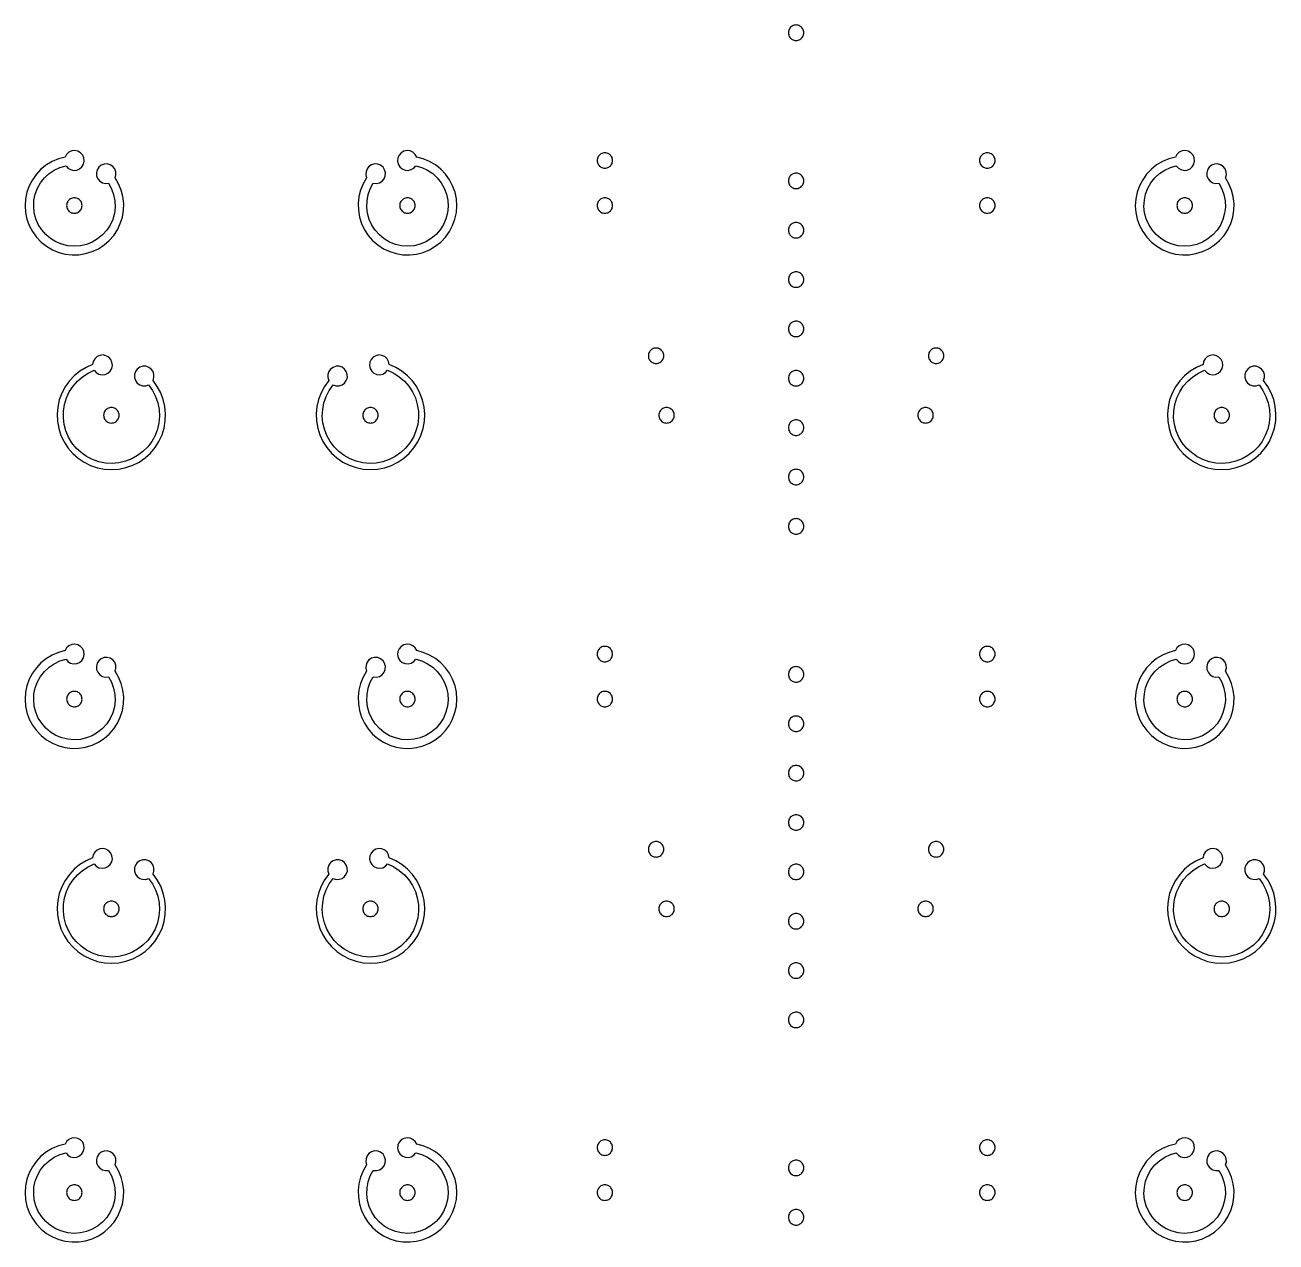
# Model space of a CAD drawing. Extents: x -100 to 100, y -100 to 100.
# Drawn here: x 41.02 to 53.16, y -25.39 to -13.58 of the extents above; entities that cross this region are included whole.
import ezdxf

# ---------------------------------------------------------------- set-up
doc = ezdxf.new("R2010")
doc.units = 0
doc.layers.add('L4', color=7, linetype='continuous')

# ---------------------------------------------------------------- blocks, each defined once
blk = doc.blocks.new('LDI_XFL94-0512-011_L4_B1')
at = {"layer": 'L4'}
for points in [[(41.416, -53.266), (41.435, -53.289), (41.461, -53.304), (41.49, -53.311), (41.52, -53.308), (41.548, -53.297), (41.571, -53.277), (41.586, -53.251), (41.593, -53.221), (41.59, -53.191), (41.578, -53.164), (41.557, -53.141), (41.531, -53.126), (41.502, -53.12), (41.472, -53.123), (41.444, -53.136), (41.422, -53.156), (41.407, -53.182), (41.343, -53.199), (41.282, -53.225), (41.225, -53.258), (41.173, -53.3), (41.128, -53.348), (41.089, -53.402), (41.058, -53.46), (41.036, -53.523), (41.022, -53.587), (41.018, -53.654), (41.023, -53.72), (41.036, -53.784), (41.059, -53.847), (41.09, -53.905), (41.129, -53.959), (41.174, -54.007), (41.226, -54.048), (41.284, -54.082), (41.345, -54.107), (41.409, -54.124), (41.475, -54.131), (41.541, -54.13), (41.606, -54.119), (41.67, -54.1), (41.73, -54.072), (41.785, -54.035), (41.835, -53.992), (41.879, -53.942), (41.915, -53.887), (41.943, -53.827), (41.963, -53.764), (41.974, -53.698), (41.976, -53.632), (41.968, -53.566), (41.952, -53.502), (41.927, -53.441), (41.893, -53.383), (41.901, -53.354), (41.9, -53.324), (41.889, -53.296), (41.87, -53.273), (41.845, -53.256), (41.816, -53.248), (41.786, -53.25), (41.758, -53.261), (41.734, -53.28), (41.718, -53.305), (41.711, -53.335), (41.713, -53.365), (41.724, -53.393), (41.743, -53.416), (41.769, -53.432), (41.798, -53.439), (41.828, -53.437), (41.857, -53.49), (41.878, -53.547), (41.89, -53.607), (41.892, -53.668), (41.885, -53.728), (41.869, -53.787), (41.844, -53.842), (41.811, -53.893), (41.77, -53.938), (41.723, -53.977), (41.67, -54.008), (41.614, -54.03), (41.555, -54.044), (41.494, -54.048), (41.433, -54.043), (41.374, -54.028), (41.318, -54.005), (41.266, -53.973), (41.22, -53.934), (41.18, -53.888), (41.147, -53.837), (41.123, -53.781), (41.108, -53.722), (41.102, -53.662), (41.105, -53.601), (41.118, -53.542), (41.139, -53.485), (41.169, -53.432), (41.207, -53.384), (41.252, -53.343), (41.302, -53.309), (41.357, -53.283), (41.416, -53.266)], [(44.399, -53.437), (44.43, -53.439), (44.459, -53.432), (44.484, -53.416), (44.504, -53.393), (44.515, -53.365), (44.517, -53.335), (44.509, -53.305), (44.493, -53.28), (44.47, -53.261), (44.442, -53.25), (44.412, -53.248), (44.382, -53.256), (44.357, -53.273), (44.338, -53.296), (44.328, -53.324), (44.326, -53.354), (44.334, -53.383), (44.301, -53.441), (44.276, -53.502), (44.259, -53.566), (44.252, -53.632), (44.254, -53.698), (44.265, -53.764), (44.284, -53.827), (44.313, -53.887), (44.349, -53.942), (44.392, -53.992), (44.442, -54.035), (44.498, -54.072), (44.558, -54.1), (44.621, -54.119), (44.687, -54.13), (44.753, -54.131), (44.819, -54.124), (44.883, -54.107), (44.944, -54.082), (45.001, -54.048), (45.053, -54.007), (45.099, -53.959), (45.138, -53.905), (45.169, -53.847), (45.191, -53.784), (45.205, -53.72), (45.21, -53.654), (45.205, -53.587), (45.192, -53.523), (45.169, -53.46), (45.138, -53.402), (45.1, -53.348), (45.054, -53.3), (45.003, -53.258), (44.945, -53.225), (44.884, -53.199), (44.82, -53.182), (44.805, -53.156), (44.783, -53.136), (44.756, -53.123), (44.726, -53.12), (44.696, -53.126), (44.67, -53.141), (44.65, -53.164), (44.638, -53.191), (44.635, -53.221), (44.641, -53.251), (44.657, -53.277), (44.679, -53.297), (44.707, -53.308), (44.737, -53.311), (44.766, -53.304), (44.792, -53.289), (44.812, -53.266), (44.87, -53.283), (44.925, -53.309), (44.976, -53.343), (45.02, -53.384), (45.058, -53.432), (45.088, -53.485), (45.11, -53.542), (45.122, -53.601), (45.126, -53.662), (45.12, -53.722), (45.104, -53.781), (45.08, -53.837), (45.048, -53.888), (45.008, -53.934), (44.961, -53.973), (44.909, -54.005), (44.853, -54.028), (44.794, -54.043), (44.734, -54.048), (44.673, -54.044), (44.614, -54.03), (44.557, -54.008), (44.505, -53.977), (44.458, -53.938), (44.417, -53.893), (44.384, -53.842), (44.359, -53.787), (44.343, -53.728), (44.336, -53.668), (44.338, -53.607), (44.35, -53.547), (44.37, -53.49), (44.399, -53.437)], [(46.647, -53.141), (46.637, -53.141), (46.627, -53.143), (46.618, -53.146), (46.609, -53.151), (46.601, -53.156), (46.594, -53.163), (46.587, -53.17), (46.582, -53.178), (46.577, -53.187), (46.574, -53.196), (46.572, -53.206), (46.572, -53.216), (46.572, -53.225), (46.574, -53.235), (46.577, -53.244), (46.582, -53.253), (46.587, -53.261), (46.594, -53.269), (46.601, -53.275), (46.609, -53.281), (46.618, -53.285), (46.627, -53.288), (46.637, -53.29), (46.647, -53.291), (46.656, -53.29), (46.666, -53.288), (46.675, -53.285), (46.684, -53.281), (46.692, -53.275), (46.7, -53.269), (46.706, -53.261), (46.712, -53.253), (46.716, -53.244), (46.719, -53.235), (46.721, -53.225), (46.722, -53.216), (46.721, -53.206), (46.719, -53.196), (46.716, -53.187), (46.712, -53.178), (46.706, -53.17), (46.7, -53.163), (46.692, -53.156), (46.684, -53.151), (46.675, -53.146), (46.666, -53.143), (46.656, -53.141), (46.647, -53.141)], [(50.359, -53.141), (50.349, -53.141), (50.34, -53.143), (50.331, -53.146), (50.322, -53.151), (50.314, -53.156), (50.306, -53.163), (50.3, -53.17), (50.294, -53.178), (50.29, -53.187), (50.287, -53.196), (50.285, -53.206), (50.284, -53.216), (50.285, -53.225), (50.287, -53.235), (50.29, -53.244), (50.294, -53.253), (50.3, -53.261), (50.306, -53.269), (50.314, -53.275), (50.322, -53.281), (50.331, -53.285), (50.34, -53.288), (50.349, -53.29), (50.359, -53.291), (50.369, -53.29), (50.379, -53.288), (50.388, -53.285), (50.397, -53.281), (50.405, -53.275), (50.412, -53.269), (50.419, -53.261), (50.424, -53.253), (50.429, -53.244), (50.432, -53.235), (50.434, -53.225), (50.434, -53.216), (50.434, -53.206), (50.432, -53.196), (50.429, -53.187), (50.424, -53.178), (50.419, -53.17), (50.412, -53.163), (50.405, -53.156), (50.397, -53.151), (50.388, -53.146), (50.379, -53.143), (50.369, -53.141), (50.359, -53.141)], [(52.194, -53.266), (52.214, -53.289), (52.239, -53.304), (52.269, -53.311), (52.299, -53.308), (52.327, -53.297), (52.349, -53.277), (52.365, -53.251), (52.371, -53.221), (52.368, -53.191), (52.356, -53.164), (52.336, -53.141), (52.31, -53.126), (52.28, -53.12), (52.25, -53.123), (52.223, -53.136), (52.2, -53.156), (52.186, -53.182), (52.122, -53.199), (52.06, -53.225), (52.003, -53.258), (51.952, -53.3), (51.906, -53.348), (51.868, -53.402), (51.837, -53.46), (51.814, -53.523), (51.801, -53.587), (51.796, -53.654), (51.801, -53.72), (51.815, -53.784), (51.837, -53.847), (51.868, -53.905), (51.907, -53.959), (51.953, -54.007), (52.005, -54.048), (52.062, -54.082), (52.123, -54.107), (52.187, -54.124), (52.253, -54.131), (52.319, -54.13), (52.385, -54.119), (52.448, -54.1), (52.508, -54.072), (52.564, -54.035), (52.614, -53.992), (52.657, -53.942), (52.693, -53.887), (52.722, -53.827), (52.741, -53.764), (52.752, -53.698), (52.754, -53.632), (52.747, -53.566), (52.73, -53.502), (52.705, -53.441), (52.672, -53.383), (52.68, -53.354), (52.678, -53.324), (52.668, -53.296), (52.649, -53.273), (52.624, -53.256), (52.594, -53.248), (52.564, -53.25), (52.536, -53.261), (52.513, -53.28), (52.497, -53.305), (52.489, -53.335), (52.491, -53.365), (52.502, -53.393), (52.522, -53.416), (52.547, -53.432), (52.576, -53.439), (52.607, -53.437), (52.636, -53.49), (52.656, -53.547), (52.668, -53.607), (52.67, -53.668), (52.663, -53.728), (52.647, -53.787), (52.622, -53.842), (52.589, -53.893), (52.548, -53.938), (52.501, -53.977), (52.449, -54.008), (52.392, -54.03), (52.333, -54.044), (52.272, -54.048), (52.212, -54.043), (52.153, -54.028), (52.097, -54.005), (52.045, -53.973), (51.998, -53.934), (51.958, -53.888), (51.926, -53.837), (51.902, -53.781), (51.886, -53.722), (51.88, -53.662), (51.884, -53.601), (51.896, -53.542), (51.918, -53.485), (51.948, -53.432), (51.985, -53.384), (52.03, -53.343), (52.081, -53.309), (52.136, -53.283), (52.194, -53.266)], [(48.503, -53.338), (48.493, -53.339), (48.484, -53.341), (48.474, -53.344), (48.465, -53.348), (48.457, -53.354), (48.45, -53.36), (48.443, -53.368), (48.438, -53.376), (48.434, -53.384), (48.431, -53.394), (48.429, -53.403), (48.428, -53.413), (48.429, -53.423), (48.431, -53.433), (48.434, -53.442), (48.438, -53.451), (48.443, -53.459), (48.45, -53.466), (48.457, -53.473), (48.465, -53.478), (48.474, -53.482), (48.484, -53.486), (48.493, -53.488), (48.503, -53.488), (48.513, -53.488), (48.522, -53.486), (48.532, -53.482), (48.54, -53.478), (48.549, -53.473), (48.556, -53.466), (48.562, -53.459), (48.568, -53.451), (48.572, -53.442), (48.575, -53.433), (48.577, -53.423), (48.578, -53.413), (48.577, -53.403), (48.575, -53.394), (48.572, -53.384), (48.568, -53.376), (48.562, -53.368), (48.556, -53.36), (48.549, -53.354), (48.54, -53.348), (48.532, -53.344), (48.522, -53.341), (48.513, -53.339), (48.503, -53.338)], [(41.497, -53.578), (41.487, -53.578), (41.478, -53.58), (41.468, -53.583), (41.46, -53.588), (41.451, -53.593), (41.444, -53.6), (41.438, -53.607), (41.432, -53.615), (41.428, -53.624), (41.425, -53.633), (41.423, -53.643), (41.422, -53.653), (41.423, -53.662), (41.425, -53.672), (41.428, -53.681), (41.432, -53.69), (41.438, -53.698), (41.444, -53.706), (41.451, -53.712), (41.46, -53.718), (41.468, -53.722), (41.478, -53.725), (41.487, -53.727), (41.497, -53.728), (41.507, -53.727), (41.516, -53.725), (41.526, -53.722), (41.535, -53.718), (41.543, -53.712), (41.55, -53.706), (41.557, -53.698), (41.562, -53.69), (41.566, -53.681), (41.569, -53.672), (41.571, -53.662), (41.572, -53.653), (41.571, -53.643), (41.569, -53.633), (41.566, -53.624), (41.562, -53.615), (41.557, -53.607), (41.55, -53.6), (41.543, -53.593), (41.535, -53.588), (41.526, -53.583), (41.516, -53.58), (41.507, -53.578), (41.497, -53.578)], [(44.731, -53.578), (44.721, -53.578), (44.711, -53.58), (44.702, -53.583), (44.693, -53.588), (44.685, -53.593), (44.678, -53.6), (44.671, -53.607), (44.666, -53.615), (44.661, -53.624), (44.658, -53.633), (44.656, -53.643), (44.656, -53.653), (44.656, -53.662), (44.658, -53.672), (44.661, -53.681), (44.666, -53.69), (44.671, -53.698), (44.678, -53.706), (44.685, -53.712), (44.693, -53.718), (44.702, -53.722), (44.711, -53.725), (44.721, -53.727), (44.731, -53.728), (44.74, -53.727), (44.75, -53.725), (44.759, -53.722), (44.768, -53.718), (44.776, -53.712), (44.784, -53.706), (44.79, -53.698), (44.795, -53.69), (44.8, -53.681), (44.803, -53.672), (44.805, -53.662), (44.806, -53.653), (44.805, -53.643), (44.803, -53.633), (44.8, -53.624), (44.795, -53.615), (44.79, -53.607), (44.784, -53.6), (44.776, -53.593), (44.768, -53.588), (44.759, -53.583), (44.75, -53.58), (44.74, -53.578), (44.731, -53.578)], [(46.647, -53.578), (46.637, -53.578), (46.627, -53.58), (46.618, -53.583), (46.609, -53.588), (46.601, -53.593), (46.594, -53.6), (46.587, -53.607), (46.582, -53.615), (46.577, -53.624), (46.574, -53.633), (46.572, -53.643), (46.572, -53.653), (46.572, -53.662), (46.574, -53.672), (46.577, -53.681), (46.582, -53.69), (46.587, -53.698), (46.594, -53.706), (46.601, -53.712), (46.609, -53.718), (46.618, -53.722), (46.627, -53.725), (46.637, -53.727), (46.647, -53.728), (46.656, -53.727), (46.666, -53.725), (46.675, -53.722), (46.684, -53.718), (46.692, -53.712), (46.7, -53.706), (46.706, -53.698), (46.712, -53.69), (46.716, -53.681), (46.719, -53.672), (46.721, -53.662), (46.722, -53.653), (46.721, -53.643), (46.719, -53.633), (46.716, -53.624), (46.712, -53.615), (46.706, -53.607), (46.7, -53.6), (46.692, -53.593), (46.684, -53.588), (46.675, -53.583), (46.666, -53.58), (46.656, -53.578), (46.647, -53.578)], [(50.359, -53.578), (50.349, -53.578), (50.34, -53.58), (50.331, -53.583), (50.322, -53.588), (50.314, -53.593), (50.306, -53.6), (50.3, -53.607), (50.294, -53.615), (50.29, -53.624), (50.287, -53.633), (50.285, -53.643), (50.284, -53.653), (50.285, -53.662), (50.287, -53.672), (50.29, -53.681), (50.294, -53.69), (50.3, -53.698), (50.306, -53.706), (50.314, -53.712), (50.322, -53.718), (50.331, -53.722), (50.34, -53.725), (50.349, -53.727), (50.359, -53.728), (50.369, -53.727), (50.379, -53.725), (50.388, -53.722), (50.397, -53.718), (50.405, -53.712), (50.412, -53.706), (50.419, -53.698), (50.424, -53.69), (50.429, -53.681), (50.432, -53.672), (50.434, -53.662), (50.434, -53.653), (50.434, -53.643), (50.432, -53.633), (50.429, -53.624), (50.424, -53.615), (50.419, -53.607), (50.412, -53.6), (50.405, -53.593), (50.397, -53.588), (50.388, -53.583), (50.379, -53.58), (50.369, -53.578), (50.359, -53.578)], [(52.275, -53.578), (52.266, -53.578), (52.256, -53.58), (52.247, -53.583), (52.238, -53.588), (52.23, -53.593), (52.222, -53.6), (52.216, -53.607), (52.21, -53.615), (52.206, -53.624), (52.203, -53.633), (52.201, -53.643), (52.2, -53.653), (52.201, -53.662), (52.203, -53.672), (52.206, -53.681), (52.21, -53.69), (52.216, -53.698), (52.222, -53.706), (52.23, -53.712), (52.238, -53.718), (52.247, -53.722), (52.256, -53.725), (52.266, -53.727), (52.275, -53.728), (52.285, -53.727), (52.295, -53.725), (52.304, -53.722), (52.313, -53.718), (52.321, -53.712), (52.328, -53.706), (52.335, -53.698), (52.34, -53.69), (52.345, -53.681), (52.348, -53.672), (52.35, -53.662), (52.35, -53.653), (52.35, -53.643), (52.348, -53.633), (52.345, -53.624), (52.34, -53.615), (52.335, -53.607), (52.328, -53.6), (52.321, -53.593), (52.313, -53.588), (52.304, -53.583), (52.295, -53.58), (52.285, -53.578), (52.275, -53.578)], [(48.503, -53.817), (48.493, -53.818), (48.484, -53.82), (48.474, -53.823), (48.465, -53.827), (48.457, -53.833), (48.45, -53.839), (48.443, -53.847), (48.438, -53.855), (48.434, -53.864), (48.431, -53.873), (48.429, -53.882), (48.428, -53.892), (48.429, -53.902), (48.431, -53.912), (48.434, -53.921), (48.438, -53.93), (48.443, -53.938), (48.45, -53.945), (48.457, -53.952), (48.465, -53.957), (48.474, -53.962), (48.484, -53.965), (48.493, -53.967), (48.503, -53.967), (48.513, -53.967), (48.522, -53.965), (48.532, -53.962), (48.54, -53.957), (48.549, -53.952), (48.556, -53.945), (48.562, -53.938), (48.568, -53.93), (48.572, -53.921), (48.575, -53.912), (48.577, -53.902), (48.578, -53.892), (48.577, -53.882), (48.575, -53.873), (48.572, -53.864), (48.568, -53.855), (48.562, -53.847), (48.556, -53.839), (48.549, -53.833), (48.54, -53.827), (48.532, -53.823), (48.522, -53.82), (48.513, -53.818), (48.503, -53.817)], [(48.503, -54.296), (48.493, -54.297), (48.484, -54.299), (48.474, -54.302), (48.465, -54.306), (48.457, -54.312), (48.45, -54.318), (48.443, -54.326), (48.438, -54.334), (48.434, -54.343), (48.431, -54.352), (48.429, -54.361), (48.428, -54.371), (48.429, -54.381), (48.431, -54.391), (48.434, -54.4), (48.438, -54.409), (48.443, -54.417), (48.45, -54.424), (48.457, -54.431), (48.465, -54.436), (48.474, -54.441), (48.484, -54.444), (48.493, -54.446), (48.503, -54.446), (48.513, -54.446), (48.522, -54.444), (48.532, -54.441), (48.54, -54.436), (48.549, -54.431), (48.556, -54.424), (48.562, -54.417), (48.568, -54.409), (48.572, -54.4), (48.575, -54.391), (48.577, -54.381), (48.578, -54.371), (48.577, -54.361), (48.575, -54.352), (48.572, -54.343), (48.568, -54.334), (48.562, -54.326), (48.556, -54.318), (48.549, -54.312), (48.54, -54.306), (48.532, -54.302), (48.522, -54.299), (48.513, -54.297), (48.503, -54.296)], [(48.503, -54.775), (48.493, -54.776), (48.484, -54.778), (48.474, -54.781), (48.465, -54.785), (48.457, -54.791), (48.45, -54.797), (48.443, -54.805), (48.438, -54.813), (48.434, -54.822), (48.431, -54.831), (48.429, -54.841), (48.428, -54.85), (48.429, -54.86), (48.431, -54.87), (48.434, -54.879), (48.438, -54.888), (48.443, -54.896), (48.45, -54.903), (48.457, -54.91), (48.465, -54.915), (48.474, -54.92), (48.484, -54.923), (48.493, -54.925), (48.503, -54.925), (48.513, -54.925), (48.522, -54.923), (48.532, -54.92), (48.54, -54.915), (48.549, -54.91), (48.556, -54.903), (48.562, -54.896), (48.568, -54.888), (48.572, -54.879), (48.575, -54.87), (48.577, -54.86), (48.578, -54.85), (48.577, -54.841), (48.575, -54.831), (48.572, -54.822), (48.568, -54.813), (48.562, -54.805), (48.556, -54.797), (48.549, -54.791), (48.54, -54.785), (48.532, -54.781), (48.522, -54.778), (48.513, -54.776), (48.503, -54.775)], [(41.69, -55.252), (41.71, -55.274), (41.736, -55.289), (41.766, -55.295), (41.795, -55.292), (41.823, -55.279), (41.845, -55.259), (41.86, -55.233), (41.866, -55.204), (41.862, -55.174), (41.85, -55.147), (41.83, -55.125), (41.804, -55.11), (41.775, -55.103), (41.745, -55.107), (41.718, -55.119), (41.695, -55.139), (41.681, -55.165), (41.674, -55.194), (41.61, -55.223), (41.551, -55.259), (41.496, -55.304), (41.449, -55.355), (41.408, -55.412), (41.375, -55.474), (41.351, -55.539), (41.336, -55.608), (41.329, -55.678), (41.333, -55.747), (41.345, -55.816), (41.367, -55.883), (41.397, -55.946), (41.435, -56.005), (41.481, -56.058), (41.533, -56.105), (41.591, -56.144), (41.654, -56.175), (41.72, -56.198), (41.789, -56.211), (41.859, -56.216), (41.928, -56.211), (41.997, -56.196), (42.063, -56.173), (42.126, -56.142), (42.183, -56.102), (42.235, -56.055), (42.28, -56.001), (42.318, -55.942), (42.348, -55.879), (42.369, -55.812), (42.38, -55.743), (42.383, -55.673), (42.376, -55.603), (42.36, -55.535), (42.336, -55.47), (42.302, -55.408), (42.261, -55.351), (42.27, -55.323), (42.27, -55.293), (42.261, -55.264), (42.244, -55.24), (42.219, -55.223), (42.191, -55.213), (42.161, -55.213), (42.133, -55.222), (42.108, -55.24), (42.091, -55.264), (42.081, -55.292), (42.081, -55.322), (42.09, -55.351), (42.108, -55.375), (42.132, -55.393), (42.16, -55.402), (42.19, -55.403), (42.218, -55.394), (42.256, -55.447), (42.286, -55.505), (42.307, -55.567), (42.32, -55.631), (42.323, -55.696), (42.318, -55.761), (42.303, -55.824), (42.28, -55.885), (42.248, -55.942), (42.209, -55.995), (42.163, -56.041), (42.111, -56.08), (42.054, -56.112), (41.993, -56.135), (41.93, -56.15), (41.865, -56.156), (41.799, -56.152), (41.735, -56.14), (41.674, -56.119), (41.616, -56.089), (41.562, -56.051), (41.514, -56.007), (41.473, -55.956), (41.44, -55.9), (41.415, -55.84), (41.398, -55.777), (41.39, -55.712), (41.391, -55.647), (41.401, -55.583), (41.421, -55.52), (41.448, -55.461), (41.484, -55.407), (41.527, -55.358), (41.576, -55.315), (41.631, -55.28), (41.69, -55.252)], [(44.009, -55.394), (44.038, -55.403), (44.068, -55.402), (44.096, -55.393), (44.12, -55.375), (44.137, -55.351), (44.147, -55.322), (44.146, -55.292), (44.137, -55.264), (44.119, -55.24), (44.095, -55.222), (44.066, -55.213), (44.037, -55.213), (44.008, -55.223), (43.984, -55.24), (43.966, -55.264), (43.957, -55.293), (43.957, -55.323), (43.966, -55.351), (43.925, -55.408), (43.892, -55.47), (43.867, -55.535), (43.851, -55.603), (43.845, -55.673), (43.847, -55.743), (43.859, -55.812), (43.88, -55.879), (43.909, -55.942), (43.947, -56.001), (43.992, -56.055), (44.044, -56.102), (44.102, -56.142), (44.164, -56.173), (44.231, -56.196), (44.299, -56.211), (44.369, -56.216), (44.439, -56.211), (44.508, -56.198), (44.574, -56.175), (44.637, -56.144), (44.695, -56.105), (44.747, -56.058), (44.793, -56.005), (44.831, -55.946), (44.861, -55.883), (44.882, -55.816), (44.895, -55.747), (44.898, -55.678), (44.892, -55.608), (44.877, -55.539), (44.852, -55.474), (44.82, -55.412), (44.779, -55.355), (44.731, -55.304), (44.677, -55.259), (44.617, -55.223), (44.553, -55.194), (44.547, -55.165), (44.532, -55.139), (44.51, -55.119), (44.483, -55.107), (44.453, -55.103), (44.423, -55.11), (44.398, -55.125), (44.377, -55.147), (44.365, -55.174), (44.362, -55.204), (44.368, -55.233), (44.383, -55.259), (44.405, -55.279), (44.432, -55.292), (44.462, -55.295), (44.491, -55.289), (44.517, -55.274), (44.537, -55.252), (44.597, -55.28), (44.651, -55.315), (44.701, -55.358), (44.744, -55.407), (44.779, -55.461), (44.807, -55.52), (44.826, -55.583), (44.836, -55.647), (44.838, -55.712), (44.83, -55.777), (44.813, -55.84), (44.788, -55.9), (44.754, -55.956), (44.713, -56.007), (44.665, -56.051), (44.612, -56.089), (44.554, -56.119), (44.492, -56.14), (44.428, -56.152), (44.363, -56.156), (44.298, -56.15), (44.234, -56.135), (44.174, -56.112), (44.117, -56.08), (44.064, -56.041), (44.018, -55.995), (43.979, -55.942), (43.948, -55.885), (43.924, -55.824), (43.91, -55.761), (43.904, -55.696), (43.908, -55.631), (43.92, -55.567), (43.942, -55.505), (43.972, -55.447), (44.009, -55.394)], [(47.144, -55.036), (47.134, -55.036), (47.124, -55.038), (47.115, -55.041), (47.106, -55.046), (47.098, -55.051), (47.091, -55.058), (47.084, -55.065), (47.079, -55.073), (47.074, -55.082), (47.071, -55.091), (47.069, -55.101), (47.069, -55.111), (47.069, -55.121), (47.071, -55.13), (47.074, -55.139), (47.079, -55.148), (47.084, -55.156), (47.091, -55.164), (47.098, -55.17), (47.106, -55.176), (47.115, -55.18), (47.124, -55.183), (47.134, -55.185), (47.144, -55.186), (47.153, -55.185), (47.163, -55.183), (47.172, -55.18), (47.181, -55.176), (47.189, -55.17), (47.197, -55.164), (47.203, -55.156), (47.209, -55.148), (47.213, -55.139), (47.216, -55.13), (47.218, -55.121), (47.219, -55.111), (47.218, -55.101), (47.216, -55.091), (47.213, -55.082), (47.209, -55.073), (47.203, -55.065), (47.197, -55.058), (47.189, -55.051), (47.181, -55.046), (47.172, -55.041), (47.163, -55.038), (47.153, -55.036), (47.144, -55.036)], [(49.862, -55.036), (49.853, -55.036), (49.843, -55.038), (49.834, -55.041), (49.825, -55.046), (49.817, -55.051), (49.809, -55.058), (49.803, -55.065), (49.797, -55.073), (49.793, -55.082), (49.79, -55.091), (49.788, -55.101), (49.787, -55.111), (49.788, -55.121), (49.79, -55.13), (49.793, -55.139), (49.797, -55.148), (49.803, -55.156), (49.809, -55.164), (49.817, -55.17), (49.825, -55.176), (49.834, -55.18), (49.843, -55.183), (49.853, -55.185), (49.862, -55.186), (49.872, -55.185), (49.882, -55.183), (49.891, -55.18), (49.9, -55.176), (49.908, -55.17), (49.915, -55.164), (49.922, -55.156), (49.927, -55.148), (49.932, -55.139), (49.935, -55.13), (49.937, -55.121), (49.937, -55.111), (49.937, -55.101), (49.935, -55.091), (49.932, -55.082), (49.927, -55.073), (49.922, -55.065), (49.915, -55.058), (49.908, -55.051), (49.9, -55.046), (49.891, -55.041), (49.882, -55.038), (49.872, -55.036), (49.862, -55.036)], [(52.469, -55.252), (52.489, -55.274), (52.515, -55.289), (52.544, -55.295), (52.574, -55.292), (52.601, -55.279), (52.623, -55.259), (52.638, -55.233), (52.644, -55.204), (52.641, -55.174), (52.629, -55.147), (52.608, -55.125), (52.583, -55.11), (52.553, -55.103), (52.523, -55.107), (52.496, -55.119), (52.474, -55.139), (52.459, -55.165), (52.453, -55.194), (52.389, -55.223), (52.329, -55.259), (52.275, -55.304), (52.227, -55.355), (52.186, -55.412), (52.154, -55.474), (52.129, -55.539), (52.114, -55.608), (52.108, -55.678), (52.111, -55.747), (52.124, -55.816), (52.145, -55.883), (52.175, -55.946), (52.213, -56.005), (52.259, -56.058), (52.311, -56.105), (52.369, -56.144), (52.432, -56.175), (52.498, -56.198), (52.567, -56.211), (52.637, -56.216), (52.707, -56.211), (52.775, -56.196), (52.842, -56.173), (52.904, -56.142), (52.962, -56.102), (53.014, -56.055), (53.059, -56.001), (53.097, -55.942), (53.126, -55.879), (53.147, -55.812), (53.159, -55.743), (53.161, -55.673), (53.155, -55.603), (53.139, -55.535), (53.114, -55.47), (53.081, -55.408), (53.04, -55.351), (53.049, -55.323), (53.049, -55.293), (53.04, -55.264), (53.022, -55.24), (52.998, -55.223), (52.969, -55.213), (52.94, -55.213), (52.911, -55.222), (52.887, -55.24), (52.869, -55.264), (52.86, -55.292), (52.859, -55.322), (52.869, -55.351), (52.886, -55.375), (52.91, -55.393), (52.938, -55.402), (52.968, -55.403), (52.997, -55.394), (53.034, -55.447), (53.064, -55.505), (53.086, -55.567), (53.098, -55.631), (53.102, -55.696), (53.096, -55.761), (53.082, -55.824), (53.058, -55.885), (53.027, -55.942), (52.988, -55.995), (52.942, -56.041), (52.889, -56.08), (52.832, -56.112), (52.772, -56.135), (52.708, -56.15), (52.643, -56.156), (52.578, -56.152), (52.514, -56.14), (52.452, -56.119), (52.394, -56.089), (52.341, -56.051), (52.293, -56.007), (52.252, -55.956), (52.218, -55.9), (52.193, -55.84), (52.176, -55.777), (52.168, -55.712), (52.17, -55.647), (52.18, -55.583), (52.199, -55.52), (52.227, -55.461), (52.262, -55.407), (52.305, -55.358), (52.355, -55.315), (52.409, -55.28), (52.469, -55.252)], [(48.503, -55.254), (48.493, -55.255), (48.484, -55.257), (48.474, -55.26), (48.465, -55.264), (48.457, -55.27), (48.45, -55.276), (48.443, -55.284), (48.438, -55.292), (48.434, -55.301), (48.431, -55.31), (48.429, -55.32), (48.428, -55.329), (48.429, -55.339), (48.431, -55.349), (48.434, -55.358), (48.438, -55.367), (48.443, -55.375), (48.45, -55.382), (48.457, -55.389), (48.465, -55.394), (48.474, -55.399), (48.484, -55.402), (48.493, -55.404), (48.503, -55.404), (48.513, -55.404), (48.522, -55.402), (48.532, -55.399), (48.54, -55.394), (48.549, -55.389), (48.556, -55.382), (48.562, -55.375), (48.568, -55.367), (48.572, -55.358), (48.575, -55.349), (48.577, -55.339), (48.578, -55.329), (48.577, -55.32), (48.575, -55.31), (48.572, -55.301), (48.568, -55.292), (48.562, -55.284), (48.556, -55.276), (48.549, -55.27), (48.54, -55.264), (48.532, -55.26), (48.522, -55.257), (48.513, -55.255), (48.503, -55.254)], [(41.856, -55.614), (41.846, -55.614), (41.837, -55.616), (41.828, -55.619), (41.819, -55.624), (41.811, -55.629), (41.803, -55.636), (41.797, -55.643), (41.791, -55.651), (41.787, -55.66), (41.784, -55.669), (41.782, -55.679), (41.781, -55.689), (41.782, -55.698), (41.784, -55.708), (41.787, -55.717), (41.791, -55.726), (41.797, -55.734), (41.803, -55.742), (41.811, -55.748), (41.819, -55.754), (41.828, -55.758), (41.837, -55.761), (41.846, -55.763), (41.856, -55.764), (41.866, -55.763), (41.876, -55.761), (41.885, -55.758), (41.894, -55.754), (41.902, -55.748), (41.909, -55.742), (41.916, -55.734), (41.921, -55.726), (41.926, -55.717), (41.929, -55.708), (41.931, -55.698), (41.931, -55.689), (41.931, -55.679), (41.929, -55.669), (41.926, -55.66), (41.921, -55.651), (41.916, -55.643), (41.909, -55.636), (41.902, -55.629), (41.894, -55.624), (41.885, -55.619), (41.876, -55.616), (41.866, -55.614), (41.856, -55.614)], [(44.371, -55.614), (44.361, -55.614), (44.352, -55.616), (44.343, -55.619), (44.334, -55.624), (44.326, -55.629), (44.318, -55.636), (44.312, -55.643), (44.306, -55.651), (44.302, -55.66), (44.299, -55.669), (44.297, -55.679), (44.296, -55.689), (44.297, -55.698), (44.299, -55.708), (44.302, -55.717), (44.306, -55.726), (44.312, -55.734), (44.318, -55.742), (44.326, -55.748), (44.334, -55.754), (44.343, -55.758), (44.352, -55.761), (44.361, -55.763), (44.371, -55.764), (44.381, -55.763), (44.391, -55.761), (44.4, -55.758), (44.409, -55.754), (44.417, -55.748), (44.424, -55.742), (44.431, -55.734), (44.436, -55.726), (44.441, -55.717), (44.444, -55.708), (44.446, -55.698), (44.446, -55.689), (44.446, -55.679), (44.444, -55.669), (44.441, -55.66), (44.436, -55.651), (44.431, -55.643), (44.424, -55.636), (44.417, -55.629), (44.409, -55.624), (44.4, -55.619), (44.391, -55.616), (44.381, -55.614), (44.371, -55.614)], [(47.246, -55.614), (47.236, -55.614), (47.226, -55.616), (47.217, -55.619), (47.208, -55.624), (47.2, -55.629), (47.192, -55.636), (47.186, -55.643), (47.181, -55.651), (47.176, -55.66), (47.173, -55.669), (47.171, -55.679), (47.171, -55.689), (47.171, -55.698), (47.173, -55.708), (47.176, -55.717), (47.181, -55.726), (47.186, -55.734), (47.192, -55.742), (47.2, -55.748), (47.208, -55.754), (47.217, -55.758), (47.226, -55.761), (47.236, -55.763), (47.246, -55.764), (47.255, -55.763), (47.265, -55.761), (47.274, -55.758), (47.283, -55.754), (47.291, -55.748), (47.299, -55.742), (47.305, -55.734), (47.31, -55.726), (47.315, -55.717), (47.318, -55.708), (47.32, -55.698), (47.321, -55.689), (47.32, -55.679), (47.318, -55.669), (47.315, -55.66), (47.31, -55.651), (47.305, -55.643), (47.299, -55.636), (47.291, -55.629), (47.283, -55.624), (47.274, -55.619), (47.265, -55.616), (47.255, -55.614), (47.246, -55.614)], [(49.76, -55.614), (49.751, -55.614), (49.741, -55.616), (49.732, -55.619), (49.723, -55.624), (49.715, -55.629), (49.707, -55.636), (49.701, -55.643), (49.696, -55.651), (49.691, -55.66), (49.688, -55.669), (49.686, -55.679), (49.685, -55.689), (49.686, -55.698), (49.688, -55.708), (49.691, -55.717), (49.696, -55.726), (49.701, -55.734), (49.707, -55.742), (49.715, -55.748), (49.723, -55.754), (49.732, -55.758), (49.741, -55.761), (49.751, -55.763), (49.76, -55.764), (49.77, -55.763), (49.78, -55.761), (49.789, -55.758), (49.798, -55.754), (49.806, -55.748), (49.814, -55.742), (49.82, -55.734), (49.825, -55.726), (49.83, -55.717), (49.833, -55.708), (49.835, -55.698), (49.835, -55.689), (49.835, -55.679), (49.833, -55.669), (49.83, -55.66), (49.825, -55.651), (49.82, -55.643), (49.814, -55.636), (49.806, -55.629), (49.798, -55.624), (49.789, -55.619), (49.78, -55.616), (49.77, -55.614), (49.76, -55.614)], [(52.635, -55.614), (52.625, -55.614), (52.615, -55.616), (52.606, -55.619), (52.597, -55.624), (52.589, -55.629), (52.582, -55.636), (52.575, -55.643), (52.57, -55.651), (52.565, -55.66), (52.562, -55.669), (52.56, -55.679), (52.56, -55.689), (52.56, -55.698), (52.562, -55.708), (52.565, -55.717), (52.57, -55.726), (52.575, -55.734), (52.582, -55.742), (52.589, -55.748), (52.597, -55.754), (52.606, -55.758), (52.615, -55.761), (52.625, -55.763), (52.635, -55.764), (52.645, -55.763), (52.654, -55.761), (52.663, -55.758), (52.672, -55.754), (52.68, -55.748), (52.688, -55.742), (52.694, -55.734), (52.7, -55.726), (52.704, -55.717), (52.707, -55.708), (52.709, -55.698), (52.71, -55.689), (52.709, -55.679), (52.707, -55.669), (52.704, -55.66), (52.7, -55.651), (52.694, -55.643), (52.688, -55.636), (52.68, -55.629), (52.672, -55.624), (52.663, -55.619), (52.654, -55.616), (52.645, -55.614), (52.635, -55.614)], [(48.503, -55.733), (48.493, -55.734), (48.484, -55.736), (48.474, -55.739), (48.465, -55.743), (48.457, -55.749), (48.45, -55.755), (48.443, -55.763), (48.438, -55.771), (48.434, -55.78), (48.431, -55.789), (48.429, -55.799), (48.428, -55.808), (48.429, -55.818), (48.431, -55.828), (48.434, -55.837), (48.438, -55.846), (48.443, -55.854), (48.45, -55.861), (48.457, -55.868), (48.465, -55.873), (48.474, -55.878), (48.484, -55.881), (48.493, -55.883), (48.503, -55.883), (48.513, -55.883), (48.522, -55.881), (48.532, -55.878), (48.54, -55.873), (48.549, -55.868), (48.556, -55.861), (48.562, -55.854), (48.568, -55.846), (48.572, -55.837), (48.575, -55.828), (48.577, -55.818), (48.578, -55.808), (48.577, -55.799), (48.575, -55.789), (48.572, -55.78), (48.568, -55.771), (48.562, -55.763), (48.556, -55.755), (48.549, -55.749), (48.54, -55.743), (48.532, -55.739), (48.522, -55.736), (48.513, -55.734), (48.503, -55.733)], [(48.503, -56.212), (48.493, -56.213), (48.484, -56.215), (48.474, -56.218), (48.465, -56.222), (48.457, -56.228), (48.45, -56.234), (48.443, -56.242), (48.438, -56.25), (48.434, -56.259), (48.431, -56.268), (48.429, -56.278), (48.428, -56.287), (48.429, -56.297), (48.431, -56.307), (48.434, -56.316), (48.438, -56.325), (48.443, -56.333), (48.45, -56.34), (48.457, -56.347), (48.465, -56.352), (48.474, -56.357), (48.484, -56.36), (48.493, -56.362), (48.503, -56.362), (48.513, -56.362), (48.522, -56.36), (48.532, -56.357), (48.54, -56.352), (48.549, -56.347), (48.556, -56.34), (48.562, -56.333), (48.568, -56.325), (48.572, -56.316), (48.575, -56.307), (48.577, -56.297), (48.578, -56.287), (48.577, -56.278), (48.575, -56.268), (48.572, -56.259), (48.568, -56.25), (48.562, -56.242), (48.556, -56.234), (48.549, -56.228), (48.54, -56.222), (48.532, -56.218), (48.522, -56.215), (48.513, -56.213), (48.503, -56.212)], [(48.503, -56.691), (48.493, -56.692), (48.484, -56.694), (48.474, -56.697), (48.465, -56.702), (48.457, -56.707), (48.45, -56.713), (48.443, -56.721), (48.438, -56.729), (48.434, -56.738), (48.431, -56.747), (48.429, -56.757), (48.428, -56.766), (48.429, -56.776), (48.431, -56.786), (48.434, -56.795), (48.438, -56.804), (48.443, -56.812), (48.45, -56.82), (48.457, -56.826), (48.465, -56.831), (48.474, -56.836), (48.484, -56.839), (48.493, -56.841), (48.503, -56.841), (48.513, -56.841), (48.522, -56.839), (48.532, -56.836), (48.54, -56.831), (48.549, -56.826), (48.556, -56.82), (48.562, -56.812), (48.568, -56.804), (48.572, -56.795), (48.575, -56.786), (48.577, -56.776), (48.578, -56.766), (48.577, -56.757), (48.575, -56.747), (48.572, -56.738), (48.568, -56.729), (48.562, -56.721), (48.556, -56.713), (48.549, -56.707), (48.54, -56.702), (48.532, -56.697), (48.522, -56.694), (48.513, -56.692), (48.503, -56.691)]]:
    blk.add_lwpolyline(points, close=True, dxfattribs=at)

msp = doc.modelspace()

# ---------------------------------------------------------------- block references
at = {"layer": 'L4'}
for p in [(0, 43.114), (0, 38.323), (0, 33.533), (0, 28.743)]:
    msp.add_blockref('LDI_XFL94-0512-011_L4_B1', p, dxfattribs=at)

doc.saveas('drawing.dxf')
